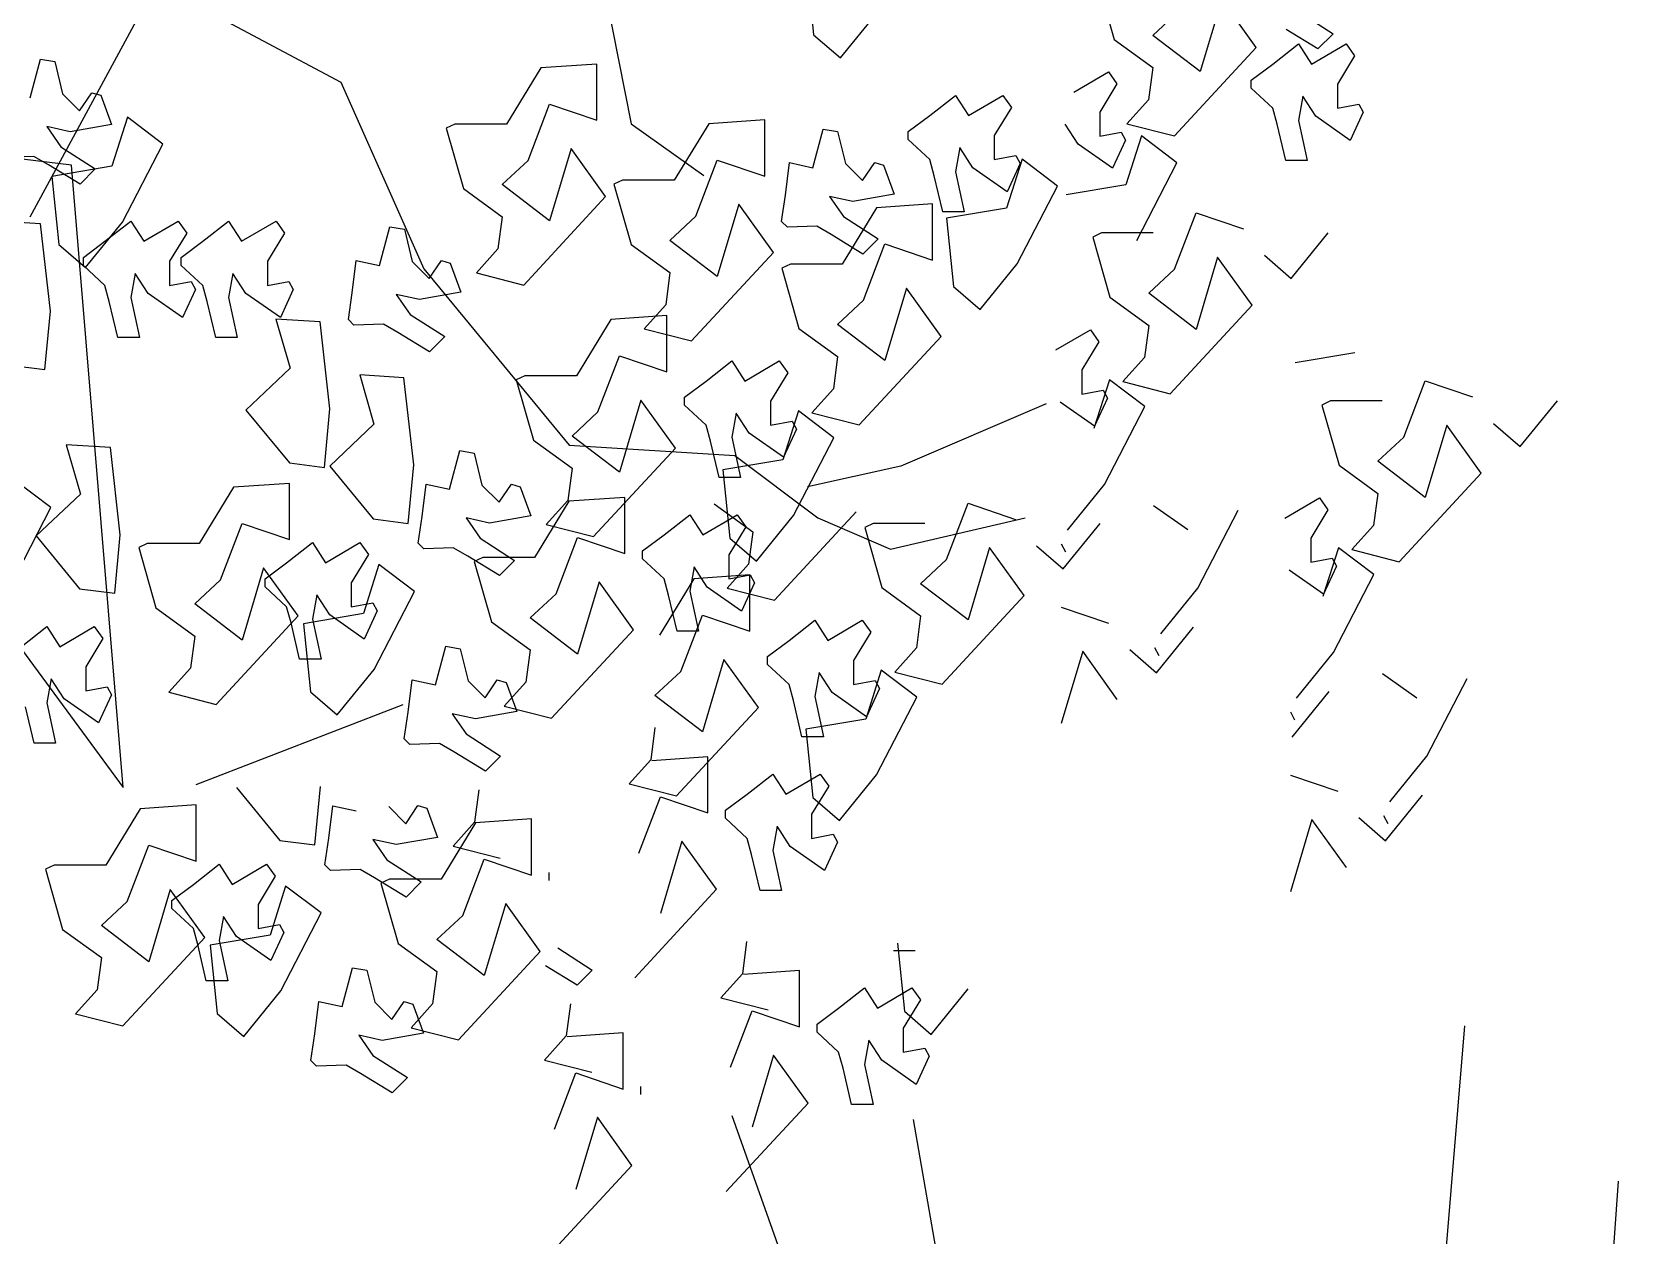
# Model space of a CAD drawing. Header units: metres. Extents: x -1655 to 449, y 40 to 361.
# Drawn here: x 98.24 to 98.781, y 51.053 to 51.46 of the extents above; entities that cross this region are included whole.
import ezdxf

# ---------------------------------------------------------------- set-up
doc = ezdxf.new("R2010")
doc.units = ezdxf.units.M
doc.header["$MEASUREMENT"] = 0
doc.layers.add('paisajismo', color=7, linetype='Continuous')

# ---------------------------------------------------------------- blocks, each defined once
blk = doc.blocks.new('derakht1')
at = {"layer": 'paisajismo', "color": 96}
for p, q in [((4591.58837, 2088.4111), (4591.59278, 2088.46474)), ((4591.50872, 2088.38664), (4591.48573, 2088.45156)), ((4591.53241, 2088.33461), (4591.51222, 2088.45104)), ((4591.61241, 2088.40246), (4591.61526, 2088.44204))]:
    blk.add_line(p, q, dxfattribs=at)
blk = doc.blocks.new('A$C67B00017')
at = {"layer": 'paisajismo', "color": 153}
blk.add_spline([(0.5059, 1.0967), (0.3384, 1.0294), (0.0345, 1.1266), (0.0104, 1.1396), (0.2215, 1.2438), (0.4819, 1.137), (0.5429, 1.1079)], degree=3, dxfattribs=at)
blk = doc.blocks.new('A$C78ED2221')
at = {"layer": 'paisajismo', "color": 86}
for p, q in [((0.8775, 2.5631), (0.9231, 2.6002)), ((0.9006, 2.5365), (0.8775, 2.5631)), ((0.7623, 2.4422), (0.8507, 2.524)), ((0.8507, 2.524), (0.8988, 2.4896)), ((0.9431, 2.468), (0.927, 2.5154)), ((0.5678, 2.4699), (0.6457, 2.5101)), ((0.8988, 2.4896), (0.8266, 2.468)), ((0.4834, 2.4284), (0.529, 2.4654)), ((0.5223, 2.4328), (0.5678, 2.4699)), ((0.8266, 2.468), (0.8627, 2.4207)), ((0.8869, 2.4466), (0.9431, 2.468)), ((0.6261, 2.4599), (0.6502, 2.4255)), ((0.7744, 2.3949), (0.7623, 2.4422)), ((0.8627, 2.4207), (0.8869, 2.4466)), ((0.5065, 2.4017), (0.4834, 2.4284)), ((0.5085, 2.4265), (0.5005, 2.4309)), ((0.6715, 2.3766), (0.7494, 2.4168)), ((0.7494, 2.4168), (0.7763, 2.3814)), ((0.8306, 2.4207), (0.7984, 2.4165)), ((0.8587, 2.382), (0.8306, 2.4207)), ((0.923, 2.4251), (0.923, 2.3734)), ((0.7984, 2.4165), (0.7744, 2.3949)), ((1.2116, 2.4061), (1.1835, 2.3932)), ((1.2196, 2.4018), (1.2116, 2.4061)), ((1.2156, 2.3804), (1.2196, 2.4018)), ((0.4567, 2.3893), (0.5048, 2.3548)), ((0.9712, 2.3979), (0.961, 2.338)), ((1.1835, 2.3932), (1.2076, 2.3588)), ((1.2679, 2.3975), (1.2397, 2.3804)), ((1.2598, 2.3545), (1.2799, 2.389)), ((1.2799, 2.389), (1.2679, 2.3975)), ((0.549, 2.3333), (0.5329, 2.3807)), ((0.5871, 2.3351), (0.6327, 2.3722)), ((0.626, 2.3396), (0.6715, 2.3766)), ((0.7763, 2.3814), (0.7274, 2.3659)), ((0.7579, 2.3795), (0.7298, 2.3666)), ((0.7659, 2.3752), (0.7579, 2.3795)), ((0.7619, 2.3537), (0.7659, 2.3752)), ((0.8141, 2.3709), (0.786, 2.3537)), ((0.8261, 2.3623), (0.8141, 2.3709)), ((0.9189, 2.3648), (0.8587, 2.382)), ((0.923, 2.3734), (0.9189, 2.3648)), ((1.0455, 2.3342), (1.0911, 2.3712)), ((1.2397, 2.3804), (1.2156, 2.3804)), ((1.2901, 2.376), (1.2749, 2.3607)), ((1.3123, 2.3415), (1.2901, 2.376)), ((0.5048, 2.3548), (0.4325, 2.3333)), ((0.7298, 2.3666), (0.7539, 2.3322)), ((0.786, 2.3537), (0.7619, 2.3537)), ((0.806, 2.3279), (0.8261, 2.3623)), ((1.2076, 2.3588), (1.2277, 2.3459)), ((1.2799, 2.3415), (1.2598, 2.3545)), ((1.2749, 2.3607), (1.2944, 2.3291)), ((0.6122, 2.3333), (0.6042, 2.3376)), ((1.1634, 2.3502), (1.1634, 2.3287)), ((1.2035, 2.3415), (1.1634, 2.3502)), ((1.2277, 2.3459), (1.2035, 2.3415)), ((1.2598, 2.3158), (1.2799, 2.3415)), ((1.0686, 2.3075), (1.0455, 2.3342)), ((1.1634, 2.3287), (1.1996, 2.3201)), ((1.1996, 2.3201), (1.2156, 2.3158)), ((1.2156, 2.3158), (1.2357, 2.2942)), ((1.2437, 2.2942), (1.2598, 2.3158)), ((0.9303, 2.2133), (1.0187, 2.2951)), ((1.0187, 2.2951), (1.0668, 2.2606)), ((1.1881, 2.2174), (1.2765, 2.2991)), ((1.2357, 2.2942), (1.2437, 2.2942)), ((1.2765, 2.2991), (1.3246, 2.2647)), ((0.7358, 2.2409), (0.8137, 2.2811)), ((1.1111, 2.2391), (1.095, 2.2865)), ((1.0668, 2.2606), (0.9946, 2.2391)), ((1.3246, 2.2647), (1.2523, 2.2431)), ((0.6903, 2.2039), (0.7358, 2.2409)), ((0.6514, 2.1994), (0.697, 2.2365)), ((0.7941, 2.2309), (0.8182, 2.1965)), ((0.9946, 2.2391), (1.0307, 2.1917)), ((1.0549, 2.2176), (1.1111, 2.2391)), ((0.9424, 2.166), (0.9303, 2.2133)), ((1.0307, 2.1917), (1.0549, 2.2176)), ((1.0833, 2.1797), (1.1612, 2.2198)), ((0.6745, 2.1728), (0.6514, 2.1994)), ((0.6765, 2.1976), (0.6685, 2.2019)), ((1.091, 2.1961), (1.091, 2.1444)), ((0.8395, 2.1476), (0.9174, 2.1878)), ((0.9174, 2.1878), (0.9442, 2.1524)), ((0.9664, 2.1875), (0.9424, 2.166)), ((0.9986, 2.1917), (0.9664, 2.1875)), ((1.0267, 2.153), (0.9986, 2.1917)), ((1.188, 2.1844), (1.1392, 2.169)), ((1.1392, 2.169), (1.129, 2.1091)), ((0.6247, 2.1603), (0.6728, 2.1259)), ((0.717, 2.1043), (0.7009, 2.1517)), ((0.794, 2.1106), (0.8395, 2.1476)), ((0.9442, 2.1524), (0.8954, 2.1369)), ((0.9259, 2.1506), (0.8978, 2.1376)), ((0.9339, 2.1462), (0.9259, 2.1506)), ((0.9299, 2.1248), (0.9339, 2.1462)), ((1.0869, 2.1358), (1.0267, 2.153)), ((0.7551, 2.1061), (0.8007, 2.1432)), ((0.8978, 2.1376), (0.9219, 2.1032)), ((0.9821, 2.142), (0.954, 2.1248)), ((0.974, 2.0989), (0.9941, 2.1334)), ((0.9941, 2.1334), (0.9821, 2.142)), ((1.091, 2.1444), (1.0869, 2.1358)), ((0.6728, 2.1259), (0.6005, 2.1043)), ((0.954, 2.1248), (0.9299, 2.1248)), ((0.7782, 2.0795), (0.7551, 2.1061)), ((0.7802, 2.1043), (0.7722, 2.1086)), ((1.06, 2.0603), (1.1378, 2.1005)), ((1.1378, 2.1005), (1.1647, 2.0651)), ((0.9202, 2.0891), (0.858, 1.944)), ((0.64, 1.9853), (0.7284, 2.0671)), ((0.7284, 2.0671), (0.7765, 2.0326)), ((0.775, 1.9336), (0.8062, 2.0683)), ((1.1647, 2.0651), (1.1158, 2.0496)), ((0.8207, 2.0111), (0.8046, 2.0585)), ((1.0144, 2.0232), (1.06, 2.0603)), ((1.1158, 2.0496), (1.1056, 1.9897)), ((1.1603, 2.0632), (1.1322, 2.0503)), ((1.1322, 2.0503), (1.1562, 2.0159)), ((1.1683, 2.0589), (1.1603, 2.0632)), ((1.1643, 2.0374), (1.1683, 2.0589)), ((1.2165, 2.0546), (1.1884, 2.0374)), ((1.2285, 2.046), (1.2165, 2.0546)), ((0.7765, 2.0326), (0.7042, 2.0111)), ((1.1884, 2.0374), (1.1643, 2.0374)), ((1.2084, 2.0115), (1.2285, 2.046)), ((1.0375, 1.9966), (1.0144, 2.0232)), ((0.2898, 1.9742), (0.3354, 2.0112)), ((0.7042, 2.0111), (0.7403, 1.9637)), ((0.7645, 1.9896), (0.8207, 2.0111)), ((1.1522, 1.9986), (1.1121, 2.0073)), ((1.1121, 2.0073), (1.1121, 1.9858)), ((1.1763, 2.0029), (1.1522, 1.9986)), ((1.1562, 2.0159), (1.1763, 2.0029)), ((1.2285, 1.9986), (1.2084, 2.0115)), ((1.1056, 1.9897), (1.0375, 1.9966)), ((1.1121, 1.9858), (1.1482, 1.9772)), ((1.2084, 1.9728), (1.2285, 1.9986)), ((0.268, 1.9722), (0.2399, 1.9593)), ((0.2761, 1.9679), (0.268, 1.9722)), ((0.3129, 1.9475), (0.2898, 1.9742)), ((0.8992, 1.9024), (0.9876, 1.9841)), ((1.1482, 1.9772), (1.1643, 1.9728)), ((1.1643, 1.9728), (1.1844, 1.9513)), ((1.1924, 1.9513), (1.2084, 1.9728)), ((0.2399, 1.9593), (0.264, 1.9249)), ((0.272, 1.9464), (0.2761, 1.9679)), ((0.3243, 1.9636), (0.2962, 1.9464)), ((0.3162, 1.9205), (0.3363, 1.955)), ((0.3363, 1.955), (0.3243, 1.9636)), ((0.3735, 1.9582), (0.3735, 1.9367)), ((0.5492, 1.9196), (0.6271, 1.9598)), ((0.2962, 1.9464), (0.272, 1.9464)), ((0.381, 1.9406), (0.3129, 1.9475)), ((0.858, 1.944), (0.8373, 1.8507)), ((1.1587, 1.9267), (1.1297, 1.9374)), ((1.1844, 1.9513), (1.1924, 1.9513)), ((0.264, 1.9249), (0.2841, 1.912)), ((0.3363, 1.9076), (0.3162, 1.9205)), ((0.8062, 1.8611), (0.775, 1.9336)), ((1.1613, 1.9179), (1.1587, 1.9267)), ((1.2659, 1.8835), (1.3115, 1.9205)), ((0.2599, 1.9076), (0.2198, 1.9163)), ((0.2198, 1.9163), (0.2198, 1.8948)), ((0.2841, 1.912), (0.2599, 1.9076)), ((0.3162, 1.8818), (0.3363, 1.9076)), ((0.5036, 1.8826), (0.5492, 1.9196)), ((1.1433, 1.9056), (1.1613, 1.9179)), ((1.1604, 1.8886), (1.1433, 1.9056)), ((0.2198, 1.8948), (0.256, 1.8862)), ((0.9113, 1.855), (0.8992, 1.9024)), ((1.1924, 1.8808), (1.1604, 1.8886)), ((0.256, 1.8862), (0.272, 1.8818)), ((0.272, 1.8818), (0.2921, 1.8603)), ((0.3001, 1.8603), (0.3162, 1.8818)), ((0.4819, 1.8806), (0.4537, 1.8677)), ((0.4899, 1.8763), (0.4819, 1.8806)), ((0.4858, 1.8548), (0.4899, 1.8763)), ((0.5267, 1.8559), (0.5036, 1.8826)), ((0.8084, 1.8367), (0.8863, 1.8769)), ((0.8863, 1.8769), (0.9131, 1.8415)), ((0.9353, 1.8766), (0.9113, 1.855)), ((0.9675, 1.8808), (0.9353, 1.8766)), ((1.1948, 1.8663), (1.1924, 1.8808)), ((1.289, 1.8568), (1.2659, 1.8835)), ((0.2921, 1.8603), (0.3001, 1.8603)), ((0.4537, 1.8677), (0.4778, 1.8333)), ((0.5381, 1.872), (0.51, 1.8548)), ((0.53, 1.829), (0.5501, 1.8634)), ((0.5501, 1.8634), (0.5381, 1.872)), ((0.5873, 1.8666), (0.5873, 1.8451)), ((0.6275, 1.8579), (0.5873, 1.8666)), ((0.8684, 1.7781), (0.8062, 1.8611)), ((1.1562, 1.8561), (1.1948, 1.8663)), ((1.3571, 1.8499), (1.289, 1.8568)), ((0.1327, 1.7694), (0.2211, 1.8512)), ((0.2211, 1.8512), (0.2692, 1.8168)), ((0.2974, 1.8426), (0.3536, 1.8426)), ((0.3135, 1.7952), (0.2974, 1.8426)), ((0.3536, 1.8426), (0.3496, 1.7866)), ((0.51, 1.8548), (0.4858, 1.8548)), ((0.5948, 1.849), (0.5267, 1.8559)), ((0.5873, 1.8451), (0.6235, 1.8365)), ((0.9131, 1.8415), (0.8643, 1.826)), ((1.1613, 1.8327), (1.1562, 1.8561)), ((0.4336, 1.8247), (0.4336, 1.8032)), ((0.4737, 1.816), (0.4336, 1.8247)), ((0.4778, 1.8333), (0.4979, 1.8204)), ((0.5501, 1.816), (0.53, 1.829)), ((0.8643, 1.826), (0.8541, 1.7661)), ((0.8948, 1.8396), (0.8667, 1.8267)), ((0.8667, 1.8267), (0.8907, 1.7923)), ((0.9028, 1.8353), (0.8948, 1.8396)), ((0.8988, 1.8138), (0.9028, 1.8353)), ((0.951, 1.831), (0.9229, 1.8138)), ((1.1288, 1.8287), (1.1613, 1.8327)), ((0.2692, 1.8168), (0.197, 1.7952)), ((0.4979, 1.8204), (0.4737, 1.816)), ((0.53, 1.7902), (0.5501, 1.816)), ((0.7359, 1.7703), (0.7238, 1.8176)), ((0.9229, 1.8138), (0.8988, 1.8138)), ((0.9429, 1.788), (0.963, 1.8224)), ((0.983, 1.7347), (1.0714, 1.8165)), ((0.2572, 1.7738), (0.3135, 1.7952)), ((0.4336, 1.8032), (0.4698, 1.7946)), ((0.4698, 1.7946), (0.4858, 1.7902)), ((0.5282, 1.7198), (0.6166, 1.8016)), ((0.6166, 1.8016), (0.6647, 1.7671)), ((0.709, 1.7456), (0.6928, 1.793)), ((0.6928, 1.793), (0.7491, 1.793)), ((0.7411, 1.7977), (0.713, 1.7848)), ((0.7491, 1.7934), (0.7411, 1.7977)), ((0.7451, 1.7719), (0.7491, 1.7934)), ((0.7491, 1.793), (0.7451, 1.737)), ((0.7921, 1.7961), (0.7599, 1.7918)), ((0.7859, 1.773), (0.7629, 1.7997)), ((0.8202, 1.7573), (0.7921, 1.7961)), ((1.1477, 1.8079), (1.2039, 1.8079)), ((1.1638, 1.7605), (1.1477, 1.8079)), ((1.2039, 1.8079), (1.2, 1.7519)), ((0.4858, 1.7902), (0.5059, 1.7687)), ((0.5139, 1.7687), (0.53, 1.7902)), ((0.713, 1.7848), (0.737, 1.7504)), ((0.7599, 1.7918), (0.7359, 1.7703)), ((0.7973, 1.7891), (0.7692, 1.7719)), ((0.7892, 1.746), (0.8093, 1.7805)), ((0.8093, 1.7805), (0.7973, 1.7891)), ((0.8867, 1.775), (0.8466, 1.7837)), ((0.8466, 1.7837), (0.8466, 1.7622)), ((0.8787, 1.6123), (0.8684, 1.7781)), ((0.9108, 1.7794), (0.8867, 1.775)), ((0.8907, 1.7923), (0.9108, 1.7794)), ((0.963, 1.775), (0.9429, 1.788)), ((0.5059, 1.7687), (0.5139, 1.7687)), ((0.6647, 1.7671), (0.5924, 1.7456)), ((0.7692, 1.7719), (0.7451, 1.7719)), ((0.8541, 1.7661), (0.7859, 1.773)), ((0.8466, 1.7622), (0.8827, 1.7536)), ((0.9429, 1.7492), (0.963, 1.775)), ((1.0473, 1.7605), (1.0834, 1.7131)), ((1.1076, 1.739), (1.1638, 1.7605)), ((0.3465, 1.6779), (0.4349, 1.7596)), ((0.4349, 1.7596), (0.483, 1.7252)), ((0.5273, 1.7036), (0.5112, 1.7511)), ((0.5112, 1.7511), (0.5674, 1.7511)), ((0.5674, 1.7511), (0.5634, 1.695)), ((0.5924, 1.7456), (0.6286, 1.6982)), ((0.6527, 1.7241), (0.709, 1.7456)), ((0.737, 1.7504), (0.7571, 1.7375)), ((0.8093, 1.7331), (0.7892, 1.746)), ((0.8827, 1.7536), (0.8988, 1.7492)), ((0.8988, 1.7492), (0.9189, 1.7277)), ((0.9269, 1.7277), (0.9429, 1.7492)), ((1.2, 1.7519), (1.1437, 1.7175)), ((1.2002, 1.6745), (1.1484, 1.7471)), ((0.7451, 1.737), (0.6889, 1.7026)), ((0.733, 1.7331), (0.6929, 1.7418)), ((0.6929, 1.7418), (0.6929, 1.7203)), ((0.7571, 1.7375), (0.733, 1.7331)), ((0.7892, 1.7073), (0.8093, 1.7331)), ((0.9951, 1.6874), (0.983, 1.7347)), ((1.0834, 1.7131), (1.1076, 1.739)), ((0.483, 1.7252), (0.4108, 1.7036)), ((0.6929, 1.7203), (0.729, 1.7117)), ((0.7874, 1.6369), (0.8758, 1.7187)), ((0.8758, 1.7187), (0.9239, 1.6842)), ((0.9189, 1.7277), (0.9269, 1.7277)), ((1.0513, 1.7131), (1.0192, 1.7089)), ((1.0795, 1.6744), (1.0513, 1.7131)), ((1.1437, 1.7175), (1.1437, 1.6658)), ((0.4711, 1.6822), (0.5273, 1.7036)), ((0.729, 1.7117), (0.7451, 1.7073)), ((0.7451, 1.7073), (0.7652, 1.6858)), ((0.7732, 1.6858), (0.7892, 1.7073)), ((0.9521, 1.7101), (1.0083, 1.7101)), ((0.9682, 1.6626), (0.9521, 1.7101)), ((1.0192, 1.7089), (0.9951, 1.6874)), ((1.0083, 1.7101), (1.0043, 1.6541)), ((0.2299, 1.6841), (0.2379, 1.6841)), ((0.7652, 1.6858), (0.7732, 1.6858)), ((0.9239, 1.6842), (0.8517, 1.6626)), ((0.0705, 1.5933), (0.1589, 1.675)), ((0.1589, 1.675), (0.207, 1.6406)), ((0.2351, 1.6665), (0.2914, 1.6665)), ((0.2513, 1.619), (0.2351, 1.6665)), ((0.2914, 1.6665), (0.2874, 1.6104)), ((0.6058, 1.5949), (0.6942, 1.6767)), ((0.6942, 1.6767), (0.7423, 1.6423)), ((0.7704, 1.6681), (0.8266, 1.6681)), ((0.7865, 1.6207), (0.7704, 1.6681)), ((0.8266, 1.6681), (0.8227, 1.6121)), ((1.1397, 1.6572), (1.0795, 1.6744)), ((1.1437, 1.6658), (1.1397, 1.6572)), ((1.3557, 1.6434), (1.2002, 1.6745)), ((0.8517, 1.6626), (0.8878, 1.6153)), ((0.912, 1.6412), (0.9682, 1.6626)), ((1.0043, 1.6541), (0.9481, 1.6197)), ((1.0389, 1.567), (1.1273, 1.6488)), ((1.1273, 1.6488), (1.1755, 1.6143)), ((0.207, 1.6406), (0.1347, 1.619)), ((0.2642, 1.5879), (0.2521, 1.6352)), ((0.3542, 1.6355), (0.339, 1.6203)), ((0.3765, 1.601), (0.3542, 1.6355)), ((0.7423, 1.6423), (0.67, 1.6207)), ((0.7995, 1.5895), (0.7874, 1.6369)), ((0.8878, 1.6153), (0.912, 1.6412)), ((1.2036, 1.6402), (1.2598, 1.6402)), ((1.2598, 1.6402), (1.2559, 1.5842)), ((0.195, 1.5976), (0.2513, 1.619)), ((0.339, 1.6203), (0.3585, 1.5887)), ((0.67, 1.6207), (0.7062, 1.5734)), ((0.7303, 1.5993), (0.7865, 1.6207)), ((0.9481, 1.6197), (0.9481, 1.568)), ((0.2883, 1.6094), (0.2642, 1.5879)), ((0.3204, 1.6136), (0.2883, 1.6094)), ((0.8227, 1.6121), (0.7664, 1.5778)), ((0.8235, 1.6111), (0.7995, 1.5895)), ((0.8557, 1.6153), (0.8235, 1.6111)), ((0.8838, 1.5766), (0.8557, 1.6153)), ((1.055, 1.4672), (0.8787, 1.6123)), ((0.4437, 1.5925), (0.4517, 1.5925)), ((0.6178, 1.5476), (0.6058, 1.5949)), ((0.7062, 1.5734), (0.7303, 1.5993)), ((0.2843, 1.5017), (0.3727, 1.5835)), ((0.3727, 1.5835), (0.4208, 1.549)), ((0.4651, 1.5275), (0.449, 1.5749)), ((0.449, 1.5749), (0.5052, 1.5749)), ((0.5052, 1.5749), (0.5012, 1.5189)), ((0.944, 1.5594), (0.8838, 1.5766)), ((0.9481, 1.568), (0.944, 1.5594)), ((1.051, 1.5197), (1.0389, 1.567)), ((0.4208, 1.549), (0.3486, 1.5275)), ((0.478, 1.4963), (0.4659, 1.5436)), ((0.5681, 1.5439), (0.5528, 1.5287)), ((0.5903, 1.5094), (0.5681, 1.5439)), ((1.0751, 1.5412), (1.051, 1.5197)), ((0.3486, 1.5275), (0.3847, 1.4801)), ((0.4088, 1.506), (0.4651, 1.5275)), ((0.5343, 1.5221), (0.5021, 1.5178)), ((0.5528, 1.5287), (0.5723, 1.4971)), ((0.3847, 1.4801), (0.4088, 1.506)), ((0.5012, 1.5189), (0.445, 1.4845)), ((0.5021, 1.5178), (0.478, 1.4963)), ((0.2964, 1.4544), (0.2843, 1.5017)), ((0.5723, 1.4971), (0.5806, 1.4827)), ((1.0319, 1.5042), (1.0246, 1.4629)), ((1.0609, 1.4935), (1.0319, 1.5042)), ((1.0635, 1.4848), (1.0609, 1.4935)), ((1.1996, 1.4981), (1.1956, 1.4896)), ((0.3204, 1.4759), (0.2964, 1.4544)), ((0.3526, 1.4801), (0.3204, 1.4759)), ((0.3807, 1.4414), (0.3526, 1.4801)), ((0.445, 1.4845), (0.445, 1.4328)), ((0.4868, 1.4808), (0.4795, 1.4395)), ((0.5159, 1.4701), (0.4868, 1.4808)), ((0.5806, 1.4827), (0.5796, 1.4532)), ((0.9873, 1.4881), (0.972, 1.4728)), ((0.972, 1.4728), (0.9915, 1.4412)), ((1.0095, 1.4536), (0.9873, 1.4881)), ((1.0455, 1.4725), (1.0635, 1.4848)), ((1.0625, 1.4554), (1.0455, 1.4725)), ((0.2912, 1.4668), (0.2839, 1.4255)), ((0.3202, 1.4561), (0.2912, 1.4668)), ((0.4422, 1.4646), (0.427, 1.4494)), ((0.4644, 1.4301), (0.4422, 1.4646)), ((0.5004, 1.449), (0.5185, 1.4613)), ((0.5185, 1.4613), (0.5159, 1.4701)), ((0.8592, 1.4571), (0.9463, 1.4473)), ((1.0246, 1.4629), (1.0296, 1.4395)), ((1.2417, 1.3843), (1.055, 1.4672)), ((0.2466, 1.4507), (0.2314, 1.4354)), ((0.2688, 1.4162), (0.2466, 1.4507)), ((0.3048, 1.4351), (0.3228, 1.4474)), ((0.3228, 1.4474), (0.3202, 1.4561)), ((0.4409, 1.4242), (0.3807, 1.4414)), ((0.427, 1.4494), (0.4465, 1.4178)), ((0.5175, 1.432), (0.5004, 1.449)), ((0.5396, 1.2394), (0.6195, 1.4465)), ((0.5796, 1.4532), (0.5852, 1.4476)), ((0.9463, 1.4473), (0.949, 1.403)), ((0.9915, 1.4412), (0.9998, 1.4268)), ((1.0296, 1.4395), (1.0095, 1.4536)), ((1.0946, 1.4477), (1.0625, 1.4554)), ((1.097, 1.4331), (1.0946, 1.4477)), ((0.2314, 1.4354), (0.2509, 1.4038)), ((0.2839, 1.4255), (0.289, 1.4022)), ((0.3219, 1.418), (0.3048, 1.4351)), ((0.445, 1.4328), (0.4409, 1.4242)), ((0.4846, 1.4161), (0.4644, 1.4301)), ((0.4795, 1.4395), (0.4846, 1.4161)), ((0.9998, 1.4268), (0.9988, 1.3973)), ((1.0584, 1.4229), (1.097, 1.4331)), ((0.289, 1.4022), (0.2688, 1.4162)), ((0.3539, 1.4103), (0.3219, 1.418)), ((0.3563, 1.3957), (0.3539, 1.4103)), ((0.4465, 1.4178), (0.4548, 1.4034)), ((0.949, 1.403), (0.8998, 1.4172)), ((1.0635, 1.3996), (1.0584, 1.4229)), ((0.2509, 1.4038), (0.2591, 1.3894)), ((0.3177, 1.3855), (0.3563, 1.3957)), ((0.4548, 1.4034), (0.4537, 1.3739)), ((0.5184, 1.3762), (0.5134, 1.3995)), ((0.9988, 1.3973), (1.0044, 1.3917)), ((1.0044, 1.3917), (1.031, 1.3956)), ((1.031, 1.3956), (1.0635, 1.3996)), ((0.2591, 1.3894), (0.2581, 1.36)), ((0.3228, 1.3622), (0.3177, 1.3855)), ((1.3246, 1.2289), (1.2417, 1.3843)), ((0.2904, 1.3582), (0.3228, 1.3622)), ((0.3333, 1.3242), (0.4112, 1.3644)), ((0.4112, 1.3644), (0.438, 1.329)), ((0.4537, 1.3739), (0.4594, 1.3683)), ((0.4594, 1.3683), (0.486, 1.3721)), ((0.4793, 1.3583), (0.5378, 1.3638)), ((0.486, 1.3721), (0.5184, 1.3762)), ((0.8566, 1.3677), (0.9151, 1.3733)), ((0.9151, 1.3733), (1.0022, 1.3635)), ((1.0022, 1.3635), (1.0049, 1.3192)), ((0.2581, 1.36), (0.2638, 1.3543)), ((0.2638, 1.3543), (0.2904, 1.3582)), ((0.4837, 1.3233), (0.4793, 1.3583)), ((0.438, 1.329), (0.3891, 1.3135)), ((0.6197, 1.2596), (0.7081, 1.3414)), ((0.7081, 1.3414), (0.7563, 1.3069)), ((0.7171, 1.33), (0.7372, 1.3085)), ((0.7452, 1.3085), (0.7613, 1.33)), ((0.8005, 1.2854), (0.7844, 1.3328)), ((0.8406, 1.3328), (0.8367, 1.2768)), ((0.9139, 1.2892), (0.8611, 1.3327)), ((0.9557, 1.3334), (0.9139, 1.2892)), ((1.0049, 1.3192), (0.9557, 1.3334)), ((1.0345, 1.3366), (1.0064, 1.3237)), ((1.0426, 1.3322), (1.0345, 1.3366)), ((1.0385, 1.3108), (1.0426, 1.3322)), ((0.2877, 1.2872), (0.3333, 1.3242)), ((0.3917, 1.3272), (0.3636, 1.3142)), ((0.3636, 1.3142), (0.3876, 1.2798)), ((0.3891, 1.3135), (0.3789, 1.2536)), ((0.3997, 1.3228), (0.3917, 1.3272)), ((0.3957, 1.3014), (0.3997, 1.3228)), ((0.4479, 1.3186), (0.4198, 1.3014)), ((0.4599, 1.31), (0.4479, 1.3186)), ((0.5365, 1.2798), (0.4837, 1.3233)), ((1.0064, 1.3237), (1.0305, 1.2893)), ((1.0908, 1.328), (1.0627, 1.3108)), ((1.0827, 1.2849), (1.1028, 1.3194)), ((1.1028, 1.3194), (1.0908, 1.328)), ((0.4198, 1.3014), (0.3957, 1.3014)), ((0.4398, 1.2755), (0.4599, 1.31)), ((0.7563, 1.3069), (0.684, 1.2854)), ((0.7372, 1.3085), (0.7452, 1.3085)), ((1.0627, 1.3108), (1.0385, 1.3108)), ((0.3108, 1.2605), (0.2877, 1.2872)), ((0.684, 1.2854), (0.7201, 1.2381)), ((0.7443, 1.2639), (0.8005, 1.2854)), ((1.0264, 1.272), (0.9863, 1.2807)), ((0.9863, 1.2807), (0.9863, 1.2591)), ((1.0305, 1.2893), (1.0506, 1.2763)), ((1.1028, 1.272), (1.0827, 1.2849)), ((0.3435, 1.2712), (0.3435, 1.2497)), ((0.3836, 1.2626), (0.3435, 1.2712)), ((0.4077, 1.2669), (0.3836, 1.2626)), ((0.3876, 1.2798), (0.4077, 1.2669)), ((0.4599, 1.2626), (0.4398, 1.2755)), ((0.8367, 1.2768), (0.7804, 1.2424)), ((1.0506, 1.2763), (1.0264, 1.272)), ((1.0827, 1.2462), (1.1028, 1.272)), ((0.3789, 1.2536), (0.3108, 1.2605)), ((0.3435, 1.2497), (0.3796, 1.2411)), ((0.4398, 1.2368), (0.4599, 1.2626)), ((0.6318, 1.2123), (0.6197, 1.2596)), ((0.7201, 1.2381), (0.7443, 1.2639)), ((0.9863, 1.2591), (1.0225, 1.2506)), ((1.0225, 1.2506), (1.0385, 1.2462)), ((0.2983, 1.1663), (0.3867, 1.2481)), ((0.3796, 1.2411), (0.3957, 1.2368)), ((0.3867, 1.2481), (0.4348, 1.2136)), ((0.3957, 1.2368), (0.4158, 1.2152)), ((0.4238, 1.2152), (0.4398, 1.2368)), ((0.4791, 1.1921), (0.4629, 1.2395)), ((0.4629, 1.2395), (0.5192, 1.2395)), ((0.5192, 1.2395), (0.5152, 1.1835)), ((0.6559, 1.2338), (0.6318, 1.2123)), ((0.688, 1.2381), (0.6559, 1.2338)), ((0.7162, 1.1993), (0.688, 1.2381)), ((0.7804, 1.2424), (0.7804, 1.1907)), ((1.0345, 1.2388), (1.0064, 1.2258)), ((1.0426, 1.2344), (1.0345, 1.2388)), ((1.0385, 1.2462), (1.0586, 1.2247)), ((1.0385, 1.213), (1.0426, 1.2344)), ((1.0666, 1.2247), (1.0827, 1.2462)), ((1.0064, 1.2258), (1.0305, 1.1915)), ((1.0586, 1.2247), (1.0666, 1.2247)), ((1.0908, 1.2302), (1.0627, 1.213)), ((1.0827, 1.1871), (1.1028, 1.2216)), ((1.1028, 1.2216), (1.0908, 1.2302)), ((0.4348, 1.2136), (0.3625, 1.1921)), ((0.4158, 1.2152), (0.4238, 1.2152)), ((1.0627, 1.213), (1.0385, 1.213)), ((1.1019, 1.166), (1.1798, 1.2062)), ((1.3557, 1.2081), (1.1069, 1.0734)), ((1.1798, 1.2062), (1.2066, 1.1708)), ((0.3625, 1.1921), (0.3987, 1.1448)), ((0.4228, 1.1707), (0.4791, 1.1921)), ((0.7764, 1.1821), (0.7162, 1.1993)), ((0.7804, 1.1907), (0.7764, 1.1821)), ((1.0305, 1.1915), (1.0506, 1.1785)), ((1.1028, 1.1742), (1.0827, 1.1871)), ((0.3987, 1.1448), (0.4228, 1.1707)), ((0.5152, 1.1835), (0.459, 1.1491)), ((1.0264, 1.1742), (0.9863, 1.1829)), ((0.9863, 1.1829), (0.9863, 1.1613)), ((1.0506, 1.1785), (1.0264, 1.1742)), ((1.0827, 1.1484), (1.1028, 1.1742)), ((1.2066, 1.1708), (1.1578, 1.1553)), ((0.3103, 1.119), (0.2983, 1.1663)), ((0.7336, 1.0216), (0.5365, 1.1667)), ((0.5365, 1.1667), (1.1587, 1.1148)), ((0.6293, 1.1549), (0.6012, 1.142)), ((0.6373, 1.1506), (0.6293, 1.1549)), ((0.7309, 1.1581), (0.7893, 1.1637)), ((0.7353, 1.1231), (0.7309, 1.1581)), ((0.7893, 1.1637), (0.8764, 1.1539)), ((0.8764, 1.1539), (0.8791, 1.1096)), ((0.9863, 1.1613), (1.0225, 1.1527)), ((1.0225, 1.1527), (1.0385, 1.1484)), ((1.0563, 1.1289), (1.1019, 1.166)), ((1.1578, 1.1553), (1.1475, 1.0954)), ((1.1995, 1.1549), (1.1922, 1.1136)), ((1.2286, 1.1442), (1.1995, 1.1549)), ((0.3344, 1.1405), (0.3103, 1.119)), ((0.3666, 1.1448), (0.3344, 1.1405)), ((0.3947, 1.1061), (0.3666, 1.1448)), ((0.6012, 1.142), (0.6253, 1.1076)), ((0.6333, 1.1292), (0.6373, 1.1506)), ((0.6855, 1.1463), (0.6574, 1.1292)), ((0.6774, 1.1033), (0.6975, 1.1377)), ((0.6975, 1.1377), (0.6855, 1.1463)), ((1.0385, 1.1484), (1.0586, 1.1269)), ((1.0666, 1.1269), (1.0827, 1.1484)), ((1.1549, 1.1387), (1.1397, 1.1235)), ((1.1772, 1.1042), (1.1549, 1.1387)), ((1.2312, 1.1354), (1.2286, 1.1442)), ((0.6574, 1.1292), (0.6333, 1.1292)), ((0.7881, 1.0796), (0.7353, 1.1231)), ((0.8299, 1.1238), (0.7881, 1.0796)), ((0.8791, 1.1096), (0.8299, 1.1238)), ((1.0794, 1.1023), (1.0563, 1.1289)), ((1.0586, 1.1269), (1.0666, 1.1269)), ((1.1397, 1.1235), (1.1592, 1.0919)), ((1.2131, 1.1231), (1.2312, 1.1354)), ((0.6253, 1.1076), (0.6454, 1.0947)), ((1.1587, 1.1148), (1.1898, 0.8557)), ((1.1922, 1.1136), (1.1973, 1.0902)), ((0.6212, 1.0903), (0.5811, 1.099)), ((0.5811, 1.099), (0.5811, 1.0775)), ((0.6454, 1.0947), (0.6212, 1.0903)), ((0.6975, 1.0903), (0.6774, 1.1033)), ((0.6774, 1.0646), (0.6975, 1.0903)), ((0.7386, 1.0542), (0.8165, 1.0944)), ((0.9545, 1.0883), (1.0129, 1.0938)), ((0.9589, 1.0533), (0.9545, 1.0883)), ((1.0129, 1.0938), (1.1, 1.084)), ((1.1475, 1.0954), (1.0794, 1.1023)), ((1.1592, 1.0919), (1.1675, 1.0774)), ((1.1973, 1.0902), (1.1772, 1.1042)), ((0.5811, 1.0775), (0.6172, 1.0689)), ((1.1, 1.084), (1.1027, 1.0397)), ((1.1675, 1.0774), (1.1664, 1.048))]:
    blk.add_line(p, q, dxfattribs=at)
at = {"layer": 'paisajismo', "color": 64}
for p, q in [((1.2523, 2.2431), (1.2885, 2.1958)), ((1.1612, 2.2198), (1.188, 2.1844)), ((1.2001, 2.17), (1.1881, 2.2174)), ((1.2885, 2.1958), (1.3126, 2.2217)), ((1.2564, 2.1958), (1.2242, 2.1916)), ((1.2845, 2.1571), (1.2564, 2.1958)), ((1.2242, 2.1916), (1.2001, 2.17)), ((1.1837, 2.1686), (1.1556, 2.1557)), ((1.1917, 2.1643), (1.1837, 2.1686)), ((1.1876, 2.1428), (1.1917, 2.1643)), ((1.1556, 2.1557), (1.1796, 2.1213)), ((1.2399, 2.16), (1.2118, 2.1428)), ((1.2318, 2.1169), (1.2519, 2.1514)), ((1.2519, 2.1514), (1.2399, 2.16)), ((1.3447, 2.1399), (1.2845, 2.1571)), ((1.2118, 2.1428), (1.1876, 2.1428)), ((1.1796, 2.1213), (1.1997, 2.1083)), ((0.652, 1.938), (0.64, 1.9853)), ((0.7403, 1.9637), (0.7645, 1.9896)), ((0.9876, 1.9841), (1.0357, 1.9497)), ((1.0638, 1.9756), (1.1201, 1.9756)), ((1.08, 1.9281), (1.0638, 1.9756)), ((1.1201, 1.9756), (1.1161, 1.9195)), ((0.6271, 1.9598), (0.6539, 1.9244)), ((0.6761, 1.9595), (0.652, 1.938)), ((0.7083, 1.9637), (0.6761, 1.9595)), ((0.7364, 1.925), (0.7083, 1.9637)), ((0.8006, 1.9681), (0.8006, 1.9164)), ((1.0357, 1.9497), (0.9634, 1.9281)), ((1.1297, 1.9374), (1.1224, 1.8961)), ((0.6539, 1.9244), (0.6051, 1.9089)), ((0.6356, 1.9225), (0.6074, 1.9096)), ((0.6436, 1.9182), (0.6356, 1.9225)), ((0.7966, 1.9078), (0.7364, 1.925)), ((0.9634, 1.9281), (0.9996, 1.8808)), ((1.0237, 1.9067), (1.08, 1.9281)), ((1.0851, 1.9212), (1.0698, 1.906)), ((1.1073, 1.8867), (1.0851, 1.9212)), ((0.6051, 1.9089), (0.5948, 1.849)), ((0.6074, 1.9096), (0.6315, 1.8752)), ((0.6395, 1.8968), (0.6436, 1.9182)), ((0.6918, 1.9139), (0.6637, 1.8968)), ((0.6837, 1.8709), (0.7038, 1.9054)), ((0.7038, 1.9054), (0.6918, 1.9139)), ((0.8006, 1.9164), (0.7966, 1.9078)), ((0.9996, 1.8808), (1.0237, 1.9067)), ((1.1161, 1.9195), (1.0599, 1.8852)), ((1.0698, 1.906), (1.0893, 1.8744)), ((0.6637, 1.8968), (0.6395, 1.8968)), ((0.7238, 1.8176), (0.8122, 1.8994)), ((1.1224, 1.8961), (1.1274, 1.8727)), ((0.6315, 1.8752), (0.6516, 1.8623)), ((0.9956, 1.8421), (0.9675, 1.8808)), ((1.0599, 1.8852), (1.0599, 1.8335)), ((1.0893, 1.8744), (1.0976, 1.86)), ((1.1274, 1.8727), (1.1073, 1.8867)), ((0.6516, 1.8623), (0.6275, 1.8579)), ((0.7038, 1.8579), (0.6837, 1.8709)), ((0.6837, 1.8322), (0.7038, 1.8579)), ((1.0976, 1.86), (1.0966, 1.8305)), ((1.0558, 1.8249), (0.9956, 1.8421)), ((0.6235, 1.8365), (0.6395, 1.8322)), ((0.6395, 1.8322), (0.6596, 1.8106)), ((0.6676, 1.8106), (0.6837, 1.8322)), ((0.7629, 1.7997), (0.8084, 1.8367)), ((0.963, 1.8224), (0.951, 1.831)), ((1.0599, 1.8335), (1.0558, 1.8249)), ((1.0966, 1.8305), (1.1023, 1.8248)), ((1.1023, 1.8248), (1.1288, 1.8287)), ((0.3264, 1.764), (0.3143, 1.8114)), ((0.6596, 1.8106), (0.6676, 1.8106)), ((1.0714, 1.8165), (1.1196, 1.782)), ((0.3505, 1.7856), (0.3264, 1.764)), ((0.3827, 1.7898), (0.3505, 1.7856)), ((1.1196, 1.782), (1.0473, 1.7605)), ((0.5402, 1.6725), (0.5282, 1.7198)), ((0.6286, 1.6982), (0.6527, 1.7241)), ((0.5965, 1.6982), (0.5643, 1.694)), ((0.5643, 1.694), (0.5402, 1.6725)), ((1.2197, 1.5928), (1.2036, 1.6402)), ((1.1755, 1.6143), (1.1032, 1.5928)), ((1.1032, 1.5928), (1.1393, 1.5455)), ((1.1635, 1.5713), (1.2197, 1.5928)), ((0.6419, 1.5692), (0.6178, 1.5476)), ((0.6741, 1.5734), (0.6419, 1.5692)), ((0.7022, 1.5347), (0.6741, 1.5734)), ((0.7664, 1.5778), (0.7664, 1.5261)), ((0.8083, 1.5741), (0.801, 1.5328)), ((0.8373, 1.5634), (0.8083, 1.5741)), ((1.1393, 1.5455), (1.1635, 1.5713)), ((1.2559, 1.5842), (1.1996, 1.5498)), ((0.6127, 1.5601), (0.6054, 1.5188)), ((0.6417, 1.5494), (0.6127, 1.5601)), ((0.7637, 1.5579), (0.7485, 1.5427)), ((0.7859, 1.5234), (0.7637, 1.5579)), ((0.8219, 1.5423), (0.8399, 1.5546)), ((0.8399, 1.5546), (0.8373, 1.5634)), ((0.6263, 1.5284), (0.6443, 1.5406)), ((0.6443, 1.5406), (0.6417, 1.5494)), ((0.7485, 1.5427), (0.7679, 1.5111)), ((0.839, 1.5252), (0.8219, 1.5423)), ((1.1072, 1.5455), (1.0751, 1.5412)), ((1.1354, 1.5067), (1.1072, 1.5455)), ((1.1996, 1.5498), (1.1996, 1.4981)), ((0.6433, 1.5113), (0.6263, 1.5284)), ((0.7624, 1.5175), (0.7022, 1.5347)), ((0.7664, 1.5261), (0.7624, 1.5175)), ((0.8061, 1.5094), (0.7859, 1.5234)), ((0.801, 1.5328), (0.8061, 1.5094)), ((0.871, 1.5175), (0.839, 1.5252)), ((0.6104, 1.4954), (0.5903, 1.5094)), ((0.6054, 1.5188), (0.6104, 1.4954)), ((0.6754, 1.5035), (0.6433, 1.5113)), ((0.7679, 1.5111), (0.7762, 1.4966)), ((0.8734, 1.503), (0.871, 1.5175)), ((1.1956, 1.4896), (1.1354, 1.5067)), ((0.6392, 1.4788), (0.6778, 1.489)), ((0.6778, 1.489), (0.6754, 1.5035)), ((0.7762, 1.4966), (0.7752, 1.4672)), ((0.8348, 1.4928), (0.8734, 1.503)), ((0.8399, 1.4694), (0.8348, 1.4928)), ((0.6443, 1.4555), (0.6392, 1.4788)), ((0.6547, 1.4175), (0.7326, 1.4577)), ((0.7326, 1.4577), (0.7594, 1.4223)), ((0.7752, 1.4672), (0.7809, 1.4615)), ((0.7809, 1.4615), (0.8074, 1.4654)), ((0.8007, 1.4516), (0.8592, 1.4571)), ((0.8074, 1.4654), (0.8399, 1.4694)), ((0.5852, 1.4476), (0.6118, 1.4514)), ((0.6118, 1.4514), (0.6443, 1.4555)), ((0.8052, 1.4166), (0.8007, 1.4516)), ((0.6092, 1.3805), (0.6547, 1.4175)), ((0.7131, 1.4204), (0.685, 1.4075)), ((0.7594, 1.4223), (0.7106, 1.4068)), ((0.7212, 1.4161), (0.7131, 1.4204)), ((0.7171, 1.3946), (0.7212, 1.4161)), ((0.7694, 1.4118), (0.7413, 1.3946)), ((0.7814, 1.4032), (0.7694, 1.4118)), ((0.858, 1.3731), (0.8052, 1.4166)), ((0.8998, 1.4172), (0.858, 1.3731)), ((0.685, 1.4075), (0.7091, 1.3731)), ((0.7106, 1.4068), (0.7003, 1.3469)), ((0.7413, 1.3946), (0.7171, 1.3946)), ((0.7613, 1.3688), (0.7814, 1.4032)), ((0.6322, 1.3538), (0.6092, 1.3805)), ((0.705, 1.3558), (0.6649, 1.3645)), ((0.6649, 1.3645), (0.6649, 1.343)), ((0.7091, 1.3731), (0.7292, 1.3602)), ((0.7814, 1.3558), (0.7613, 1.3688)), ((0.8611, 1.3327), (0.8566, 1.3677)), ((0.7003, 1.3469), (0.6322, 1.3538)), ((0.7292, 1.3602), (0.705, 1.3558)), ((0.7613, 1.33), (0.7814, 1.3558)), ((0.6649, 1.343), (0.7011, 1.3344)), ((0.7011, 1.3344), (0.7171, 1.33)), ((0.7844, 1.3328), (0.8406, 1.3328)), ((0.459, 1.1491), (0.459, 1.0975)), ((1.2302, 1.106), (1.2131, 1.1231)), ((0.4549, 1.0889), (0.3947, 1.1061)), ((1.2623, 1.0983), (1.2302, 1.106)), ((0.459, 1.0975), (0.4549, 1.0889)), ((0.8165, 1.0944), (0.8433, 1.059)), ((1.2647, 1.0838), (1.2623, 1.0983)), ((1.2261, 1.0736), (1.2647, 1.0838))]:
    blk.add_line(p, q, dxfattribs=at)

msp = doc.modelspace()

# ---------------------------------------------------------------- block references
at = {"color": 1, "rotation": 270}
for name, p, xscale, yscale, zscale in [('A$C67B00017', (98.32833, 51.42651), -0.4245304794960189, 0.4245304794960189, 0.4245304794960189), ('A$C78ED2221', (97.87653, 51.02349), -0.3381494434166233, 0.3381494434166233, 0.3381494434166233)]:
    msp.add_blockref(name, p, dxfattribs=dict(at, xscale=xscale, yscale=yscale, zscale=zscale))
at = {"xscale": 2.312637823219937, "yscale": 2.312637823219937, "zscale": 2.312637823219937}
msp.add_blockref('derakht1', (-10519.96665, -4778.73813), dxfattribs=at)

doc.saveas('drawing.dxf')
